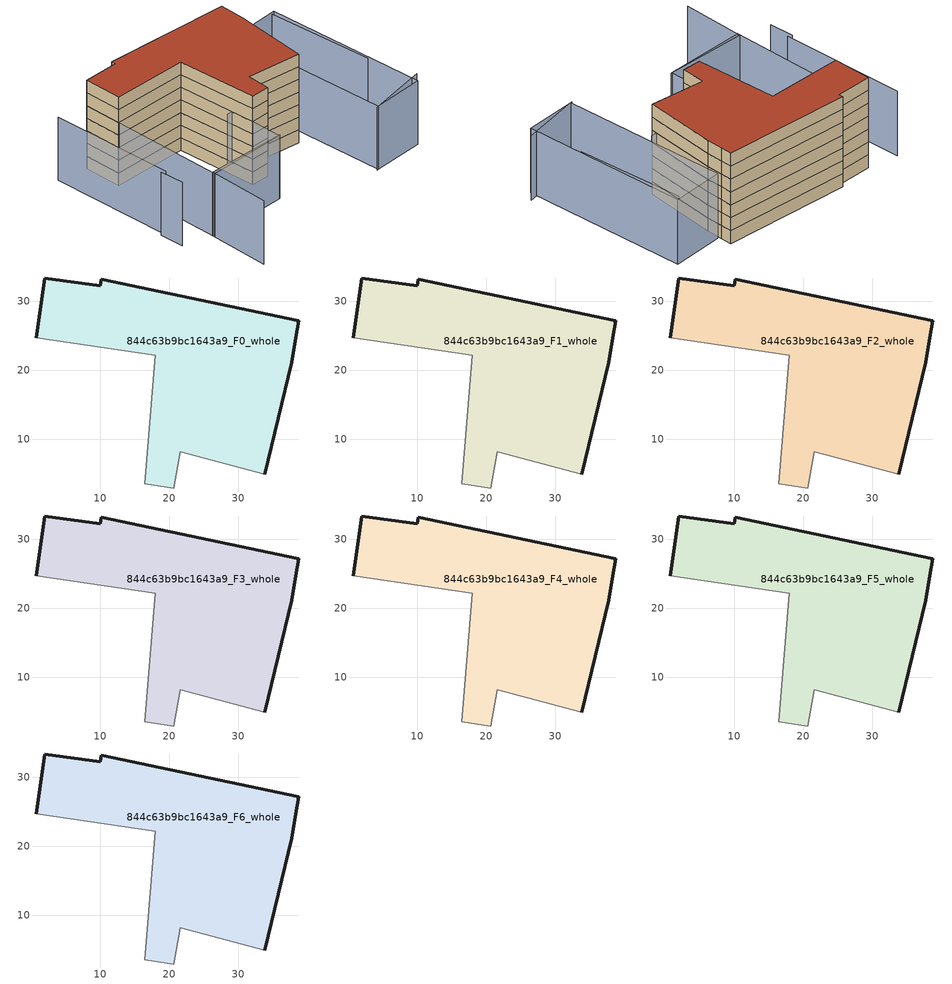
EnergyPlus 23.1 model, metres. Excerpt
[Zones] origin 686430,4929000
844c63b9bc1643a9_F0_whole
 floor ground (EU_floor_Construction): 38.78,27.23 38.37,24.75 37.78,21.19 33.86,4.93 21.63,8.17 20.68,2.93 16.48,3.57 17.97,22.19 0.74,24.75 1.93,33.41 10.01,32.3 10.14,33.24 z0
 wall outside (EU_wall_Construction): 33.86,4.93 37.78,21.19 38.37,24.75 38.78,27.23 10.14,33.24 10.01,32.3 1.93,33.41 0.74,24.75 z0:3
 wall adiabatic (EU_wall_Construction): 0.74,24.75 17.97,22.19 16.48,3.57 20.68,2.93 21.63,8.17 33.86,4.93 z0:3
844c63b9bc1643a9_F1_whole
 floor to 844c63b9bc1643a9_F0_whole (EU_floor_Construction): 38.78,27.23 38.37,24.75 37.78,21.19 33.86,4.93 21.63,8.17 20.68,2.93 16.48,3.57 17.97,22.19 0.74,24.75 1.93,33.41 10.01,32.3 10.14,33.24 z3
 wall outside (EU_wall_Construction): 33.86,4.93 37.78,21.19 38.37,24.75 38.78,27.23 10.14,33.24 10.01,32.3 1.93,33.41 0.74,24.75 z3:6
 wall adiabatic (EU_wall_Construction): 0.74,24.75 17.97,22.19 16.48,3.57 20.68,2.93 21.63,8.17 33.86,4.93 z3:6
844c63b9bc1643a9_F2_whole
 floor to 844c63b9bc1643a9_F1_whole (EU_floor_Construction): 38.78,27.23 38.37,24.75 37.78,21.19 33.86,4.93 21.63,8.17 20.68,2.93 16.48,3.57 17.97,22.19 0.74,24.75 1.93,33.41 10.01,32.3 10.14,33.24 z6
 wall outside (EU_wall_Construction): 33.86,4.93 37.78,21.19 38.37,24.75 38.78,27.23 10.14,33.24 10.01,32.3 1.93,33.41 0.74,24.75 z6:9
 wall adiabatic (EU_wall_Construction): 0.74,24.75 17.97,22.19 16.48,3.57 20.68,2.93 21.63,8.17 33.86,4.93 z6:9
844c63b9bc1643a9_F3_whole
 floor to 844c63b9bc1643a9_F2_whole (EU_floor_Construction): 38.78,27.23 38.37,24.75 37.78,21.19 33.86,4.93 21.63,8.17 20.68,2.93 16.48,3.57 17.97,22.19 0.74,24.75 1.93,33.41 10.01,32.3 10.14,33.24 z9
 wall outside (EU_wall_Construction): 33.86,4.93 37.78,21.19 38.37,24.75 38.78,27.23 10.14,33.24 10.01,32.3 1.93,33.41 0.74,24.75 z9:12
 wall adiabatic (EU_wall_Construction): 0.74,24.75 17.97,22.19 16.48,3.57 20.68,2.93 21.63,8.17 33.86,4.93 z9:12
844c63b9bc1643a9_F4_whole
 floor to 844c63b9bc1643a9_F3_whole (EU_floor_Construction): 38.78,27.23 38.37,24.75 37.78,21.19 33.86,4.93 21.63,8.17 20.68,2.93 16.48,3.57 17.97,22.19 0.74,24.75 1.93,33.41 10.01,32.3 10.14,33.24 z12
 wall outside (EU_wall_Construction): 33.86,4.93 37.78,21.19 38.37,24.75 38.78,27.23 10.14,33.24 10.01,32.3 1.93,33.41 0.74,24.75 z12:15
 wall adiabatic (EU_wall_Construction): 0.74,24.75 17.97,22.19 16.48,3.57 20.68,2.93 21.63,8.17 33.86,4.93 z12:15
844c63b9bc1643a9_F5_whole
 floor to 844c63b9bc1643a9_F4_whole (EU_floor_Construction): 38.78,27.23 38.37,24.75 37.78,21.19 33.86,4.93 21.63,8.17 20.68,2.93 16.48,3.57 17.97,22.19 0.74,24.75 1.93,33.41 10.01,32.3 10.14,33.24 z15
 wall outside (EU_wall_Construction): 33.86,4.93 37.78,21.19 38.37,24.75 38.78,27.23 10.14,33.24 10.01,32.3 1.93,33.41 0.74,24.75 z15:18
 wall adiabatic (EU_wall_Construction): 0.74,24.75 17.97,22.19 16.48,3.57 20.68,2.93 21.63,8.17 33.86,4.93 z15:18
844c63b9bc1643a9_F6_whole
 floor to 844c63b9bc1643a9_F5_whole (EU_floor_Construction): 38.78,27.23 38.37,24.75 37.78,21.19 33.86,4.93 21.63,8.17 20.68,2.93 16.48,3.57 17.97,22.19 0.74,24.75 1.93,33.41 10.01,32.3 10.14,33.24 z18
 wall outside (EU_wall_Construction): 33.86,4.93 37.78,21.19 38.37,24.75 38.78,27.23 10.14,33.24 10.01,32.3 1.93,33.41 0.74,24.75 z18:21
 wall adiabatic (EU_wall_Construction): 0.74,24.75 17.97,22.19 16.48,3.57 20.68,2.93 21.63,8.17 33.86,4.93 z18:21
 roof outside (EU_roof_Construction): 33.86,4.93 37.78,21.19 38.37,24.75 38.78,27.23 10.14,33.24 10.01,32.3 1.93,33.41 0.74,24.75 17.97,22.19 16.48,3.57 20.68,2.93 21.63,8.17 z21
shading: 35,-13.39 49.12,-12.85 / 15.76,9.07 35.53,6.04 / -5.01,-14.59 -2.73,-0.56 / -2.73,-0.56 15.76,-3.56 / -8.58,7.73 -9.08,2.2 / 47.96,-1.74 49.47,22.55 / -4.71,35.53 -7.87,7.18 / 35.39,-13.38 38.73,24.07 / 38.73,24.07 50.48,23.02 / 50.48,23.02 47.14,-14.43 / 47.14,-14.43 35.39,-13.38 / -2.81,-1.12 0.74,24.75 / 0.74,24.75 19.04,22.24 / 19.04,22.24 15.49,-3.63 / 15.49,-3.63 -2.81,-1.12 z0:15
[Building]
EU S2 Campaign: North Axis=0; Terrain=City; Solar Distribution=FullExterior
[Site:Location]
Bologna: Latitude=44.5; Longitude=11.25; Time Zone=1; Elevation=37
[SizingPeriod:WeatherFileDays]
AnnualSizingPeriod: Begin Month=1; Begin Day of Month=1; End Month=12; End Day of Month=31; Day of Week for Start Day=Monday; Use Weather File Daylight Saving Period=No; Use Weather File Rain and Snow Indicators=No
[MATERIAL]
EU_InternalMass_Material: Roughness=MediumRough; Thickness=0.1; Conductivity=1; Density=1800; Specific Heat=900; Thermal Absorptance=0.9; Solar Absorptance=0.7; Visible Absorptance=0.7
[MATERIAL:NOMASS] Roughness=MediumRough; Thermal Absorptance=0.9; Solar Absorptance=0.7; Visible Absorptance=0.7
Name | Thermal Resistance
EU_wall_NoMass | 0.905828
EU_roof_NoMass | 0.37593
EU_floor_NoMass | 0.67114
[CONSTRUCTION]
EU_wall_Construction: EU_wall_NoMass
EU_roof_Construction: EU_roof_NoMass
EU_floor_Construction: EU_floor_NoMass
EU_InternalMass_Construction: EU_InternalMass_Material
[ZONE] Type=1; Multiplier=1; Ceiling Height=autocalculate; Volume=1831.82; Floor Area=autocalculate; Part of Total Floor Area=Yes
844c63b9bc1643a9_F0_whole; 844c63b9bc1643a9_F1_whole; 844c63b9bc1643a9_F2_whole; 844c63b9bc1643a9_F3_whole; 844c63b9bc1643a9_F4_whole; 844c63b9bc1643a9_F5_whole; 844c63b9bc1643a9_F6_whole
[INTERNALMASS] Construction=EU_InternalMass_Construction; Surface Area=592.198
Name | Zone or ZoneList
844c63b9bc1643a9_F0_whole_EU_InternalMass | 844c63b9bc1643a9_F0_whole
844c63b9bc1643a9_F1_whole_EU_InternalMass | 844c63b9bc1643a9_F1_whole
844c63b9bc1643a9_F2_whole_EU_InternalMass | 844c63b9bc1643a9_F2_whole
844c63b9bc1643a9_F3_whole_EU_InternalMass | 844c63b9bc1643a9_F3_whole
844c63b9bc1643a9_F4_whole_EU_InternalMass | 844c63b9bc1643a9_F4_whole
844c63b9bc1643a9_F5_whole_EU_InternalMass | 844c63b9bc1643a9_F5_whole
844c63b9bc1643a9_F6_whole_EU_InternalMass | 844c63b9bc1643a9_F6_whole
[OTHEREQUIPMENT] Fuel Type=Electricity; Design Level Calculation Method=Watts/Area; Power per Zone Floor Area=1; Fraction Latent=0; Fraction Radiant=0; Fraction Lost=0; Carbon Dioxide Generation Rate=0; EndUse Subcategory=EU_Step8_InternalGains
Name | Zone or ZoneList or Space or SpaceList | Schedule
EU_Step8_InternalGain_844c63b9bc1643a9_F0_whole_f000 | 844c63b9bc1643a9_F0_whole | EU_Step8_GainSchedule_844c63b9bc1643a9_F0_whole_f000
EU_Step8_InternalGain_844c63b9bc1643a9_F1_whole_f000 | 844c63b9bc1643a9_F1_whole | EU_Step8_GainSchedule_844c63b9bc1643a9_F1_whole_f000
EU_Step8_InternalGain_844c63b9bc1643a9_F2_whole_f000 | 844c63b9bc1643a9_F2_whole | EU_Step8_GainSchedule_844c63b9bc1643a9_F2_whole_f000
EU_Step8_InternalGain_844c63b9bc1643a9_F3_whole_f000 | 844c63b9bc1643a9_F3_whole | EU_Step8_GainSchedule_844c63b9bc1643a9_F3_whole_f000
EU_Step8_InternalGain_844c63b9bc1643a9_F4_whole_f000 | 844c63b9bc1643a9_F4_whole | EU_Step8_GainSchedule_844c63b9bc1643a9_F4_whole_f000
EU_Step8_InternalGain_844c63b9bc1643a9_F5_whole_f000 | 844c63b9bc1643a9_F5_whole | EU_Step8_GainSchedule_844c63b9bc1643a9_F5_whole_f000
EU_Step8_InternalGain_844c63b9bc1643a9_F6_whole_f000 | 844c63b9bc1643a9_F6_whole | EU_Step8_GainSchedule_844c63b9bc1643a9_F6_whole_f000
[ZONEVENTILATION:DESIGNFLOWRATE] Schedule=EU_AlwaysOn; Design Flow Rate Calculation Method=AirChanges/Hour; Air Changes per Hour=0.73129; Ventilation Type=Natural; Fan Pressure Rise=0; Fan Total Efficiency=1; Constant Term Coefficient=1; Temperature Term Coefficient=0; Velocity Term Coefficient=0; Velocity Squared Term Coefficient=0; Minimum Indoor Temperature=-100; Maximum Indoor Temperature=100; Delta Temperature=-100; Minimum Outdoor Temperature=-100; Maximum Outdoor Temperature=100; Maximum Wind Speed=40
Name | Zone or ZoneList or Space or SpaceList
EU_ConstantAir_844c63b9bc1643a9_F0_whole | 844c63b9bc1643a9_F0_whole
EU_ConstantAir_844c63b9bc1643a9_F1_whole | 844c63b9bc1643a9_F1_whole
EU_ConstantAir_844c63b9bc1643a9_F2_whole | 844c63b9bc1643a9_F2_whole
EU_ConstantAir_844c63b9bc1643a9_F3_whole | 844c63b9bc1643a9_F3_whole
EU_ConstantAir_844c63b9bc1643a9_F4_whole | 844c63b9bc1643a9_F4_whole
EU_ConstantAir_844c63b9bc1643a9_F5_whole | 844c63b9bc1643a9_F5_whole
EU_ConstantAir_844c63b9bc1643a9_F6_whole | 844c63b9bc1643a9_F6_whole
[HVACTEMPLATE:THERMOSTAT] Constant Heating Setpoint=20; Constant Cooling Setpoint=50
EU_HeatOnly_844c63b9bc1643a9_F0_whole; EU_HeatOnly_844c63b9bc1643a9_F1_whole; EU_HeatOnly_844c63b9bc1643a9_F2_whole; EU_HeatOnly_844c63b9bc1643a9_F3_whole; EU_HeatOnly_844c63b9bc1643a9_F4_whole; EU_HeatOnly_844c63b9bc1643a9_F5_whole; EU_HeatOnly_844c63b9bc1643a9_F6_whole
[HVACTEMPLATE:ZONE:IDEALLOADSAIRSYSTEM] System Availability Schedule=EU_AlwaysOn; Maximum Heating Supply Air Temperature=50; Minimum Cooling Supply Air Temperature=13; Maximum Heating Supply Air Humidity Ratio=0.0156; Minimum Cooling Supply Air Humidity Ratio=0.0077; Heating Limit=NoLimit; Cooling Limit=NoLimit; Heating Availability Schedule=EU_AlwaysOn; Cooling Availability Schedule=EU_CoolingOff; Dehumidification Control Type=ConstantSensibleHeatRatio; Cooling Sensible Heat Ratio=0.7; Dehumidification Setpoint=60; Humidification Control Type=None; Humidification Setpoint=30; Outdoor Air Method=None; Outdoor Air Flow Rate per Person=0.00944; Outdoor Air Flow Rate per Zone Floor Area=0; Outdoor Air Flow Rate per Zone=0; Demand Controlled Ventilation Type=None; Outdoor Air Economizer Type=NoEconomizer; Heat Recovery Type=None; Sensible Heat Recovery Effectiveness=0.7; Latent Heat Recovery Effectiveness=0.65
Name | Template Thermostat
844c63b9bc1643a9_F0_whole | EU_HeatOnly_844c63b9bc1643a9_F0_whole
844c63b9bc1643a9_F1_whole | EU_HeatOnly_844c63b9bc1643a9_F1_whole
844c63b9bc1643a9_F2_whole | EU_HeatOnly_844c63b9bc1643a9_F2_whole
844c63b9bc1643a9_F3_whole | EU_HeatOnly_844c63b9bc1643a9_F3_whole
844c63b9bc1643a9_F4_whole | EU_HeatOnly_844c63b9bc1643a9_F4_whole
844c63b9bc1643a9_F5_whole | EU_HeatOnly_844c63b9bc1643a9_F5_whole
844c63b9bc1643a9_F6_whole | EU_HeatOnly_844c63b9bc1643a9_F6_whole
[SIZING:ZONE] Zone Cooling Design Supply Air Temperature Input Method=SupplyAirTemperature; Zone Cooling Design Supply Air Temperature=13; Zone Heating Design Supply Air Temperature Input Method=SupplyAirTemperature; Zone Heating Design Supply Air Temperature=50; Zone Cooling Design Supply Air Humidity Ratio=0.008; Zone Heating Design Supply Air Humidity Ratio=0.008; Cooling Design Air Flow Method=DesignDay; Cooling Design Air Flow Rate=0; Cooling Minimum Air Flow per Zone Floor Area=0.000762; Cooling Minimum Air Flow=0; Cooling Minimum Air Flow Fraction=0.2; Heating Design Air Flow Method=DesignDay; Heating Design Air Flow Rate=0; Heating Maximum Air Flow per Zone Floor Area=0.002032; Heating Maximum Air Flow=0.141576; Heating Maximum Air Flow Fraction=0.3; Account for Dedicated Outdoor Air System=No; Dedicated Outdoor Air System Control Strategy=NeutralSupplyAir; Dedicated Outdoor Air Low Setpoint Temperature for Design=autosize; Dedicated Outdoor Air High Setpoint Temperature for Design=autosize; Zone Load Sizing Method=Sensible Load Only No Latent Load; Zone Latent Cooling Design Supply Air Humidity Ratio Input Method=HumidityRatioDifference; Zone Cooling Design Supply Air Humidity Ratio Difference=0.005; Zone Latent Heating Design Supply Air Humidity Ratio Input Method=HumidityRatioDifference; Zone Humidification Design Supply Air Humidity Ratio Difference=0.005
844c63b9bc1643a9_F0_whole; 844c63b9bc1643a9_F1_whole; 844c63b9bc1643a9_F2_whole; 844c63b9bc1643a9_F3_whole; 844c63b9bc1643a9_F4_whole; 844c63b9bc1643a9_F5_whole; 844c63b9bc1643a9_F6_whole
[SCHEDULE:CONSTANT]
Name | Hourly Value
EU_AlwaysOn | 1
EU_CoolingOff | 0
[SCHEDULE:FILE] Column Number=1; Rows to Skip at Top=0; Number of Hours of Data=8760; Column Separator=Comma; Interpolate to Timestep=No; Minutes per Item=60; Adjust Schedule for Daylight Savings=Yes
Name | File
EU_Step8_GainSchedule_844c63b9bc1643a9_F0_whole_f000 | ../../schedules/844c63b9bc1643a9/844c63b9bc1643a9_F0_whole_f000_gain.csv
EU_Step8_GainSchedule_844c63b9bc1643a9_F1_whole_f000 | ../../schedules/844c63b9bc1643a9/844c63b9bc1643a9_F1_whole_f000_gain.csv
EU_Step8_GainSchedule_844c63b9bc1643a9_F2_whole_f000 | ../../schedules/844c63b9bc1643a9/844c63b9bc1643a9_F2_whole_f000_gain.csv
EU_Step8_GainSchedule_844c63b9bc1643a9_F3_whole_f000 | ../../schedules/844c63b9bc1643a9/844c63b9bc1643a9_F3_whole_f000_gain.csv
EU_Step8_GainSchedule_844c63b9bc1643a9_F4_whole_f000 | ../../schedules/844c63b9bc1643a9/844c63b9bc1643a9_F4_whole_f000_gain.csv
EU_Step8_GainSchedule_844c63b9bc1643a9_F5_whole_f000 | ../../schedules/844c63b9bc1643a9/844c63b9bc1643a9_F5_whole_f000_gain.csv
EU_Step8_GainSchedule_844c63b9bc1643a9_F6_whole_f000 | ../../schedules/844c63b9bc1643a9/844c63b9bc1643a9_F6_whole_f000_gain.csv
